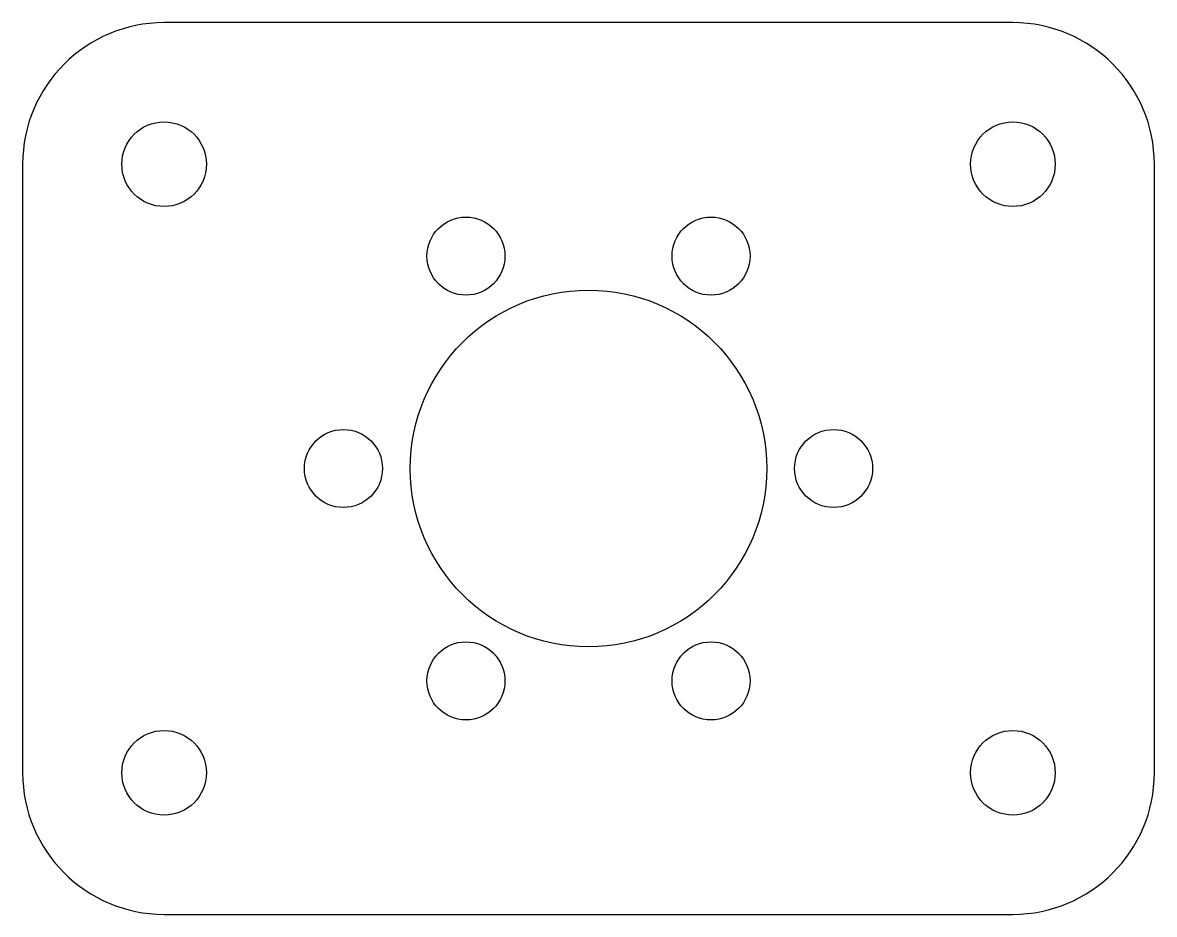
# Model space of a CAD drawing. Header units: millimetres. Extents: x -25.4 to 25.4, y -20 to 20.
import ezdxf

# ---------------------------------------------------------------- set-up
doc = ezdxf.new("R2010")
doc.units = ezdxf.units.MM

msp = doc.modelspace()

# ---------------------------------------------------------------- linework, layer by layer
at = {"color": 7, "linetype": 'Continuous', "lineweight": 25}
for p, q in [((19.05, 20), (-19.05, 20)), ((-25.4, 13.65), (-25.4, -13.65)), ((25.4, -13.65), (25.4, 13.65)), ((-19.05, -20), (19.05, -20))]:
    msp.add_line(p, q, dxfattribs=at)
for centre, radius in [((-19.05, 13.65), 1.899), ((19.05, 13.65), 1.899), ((-5.5, 9.526), 1.75), ((5.5, 9.526), 1.75), ((0, 0), 8), ((-11, 0), 1.75), ((11, 0), 1.75), ((-5.5, -9.526), 1.75), ((5.5, -9.526), 1.75), ((-19.05, -13.65), 1.899), ((19.05, -13.65), 1.899)]:
    msp.add_circle(centre, radius, dxfattribs=at)
for centre, start, end in [((-19.05, 13.65), 90, 180), ((19.05, 13.65), 0, 90), ((-19.05, -13.65), 180, 270), ((19.05, -13.65), 270, 0)]:
    msp.add_arc(centre, 6.35, start, end, dxfattribs=at)

doc.saveas('drawing.dxf')
